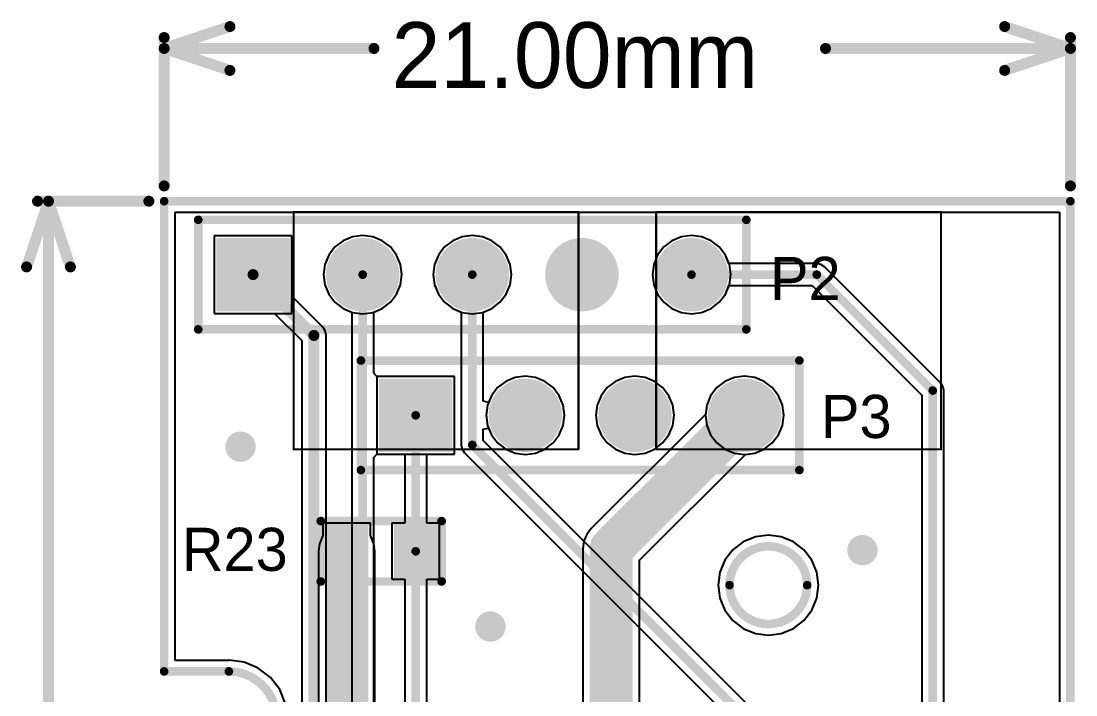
# Model space of a CAD drawing. Extents: x 10.58 to 11.54, y 9.91 to 15.27.
# Drawn here: x 10.578 to 11.54, y 14.652 to 15.266 of the extents above; entities that cross this region are included whole.
import ezdxf

# ---------------------------------------------------------------- set-up
doc = ezdxf.new("R2010")
doc.units = 0
doc.layers.get('0').update_dxf_attribs({"linetype": 'CONTINUOUS'})
for name, color, linetype in [('BOTTOMLAYER', 5, 'CONTINUOUS'), ('BOTTOMSOLDER', 6, 'CONTINUOUS'), ('KEEPOUTLAYER', 6, 'CONTINUOUS'), ('MECHANICAL2', 216, 'CONTINUOUS'), ('MULTILAYER', 9, 'CONTINUOUS'), ('TOPLAYER', 1, 'CONTINUOUS'), ('TOPOVERLAY', 2, 'CONTINUOUS'), ('TOPPASTE', 8, 'CONTINUOUS'), ('TOPSOLDER', 216, 'CONTINUOUS')]:
    doc.layers.add(name, color=color, linetype=linetype)

# ---------------------------------------------------------------- blocks, each defined once
blk = doc.blocks.new('R_0603_15')
at = {"layer": 'TOPLAYER'}
for points in [[(-0.015748, -0.019685), (-0.015748, 0.019685), (-0.047244, -0.019685), (-0.047244, 0.019685)], [(0.047244, -0.019685), (0.047244, 0.019685), (0.015748, -0.019685), (0.015748, 0.019685)]]:
    blk.add_solid(points, dxfattribs=at)
at = {"layer": 'TOPOVERLAY', "const_width": 0.007874}
for points in [[(-0.055118, 0.027559), (-0.055118, -0.027559)], [(0.055118, 0.027559), (-0.055118, 0.027559)], [(0.055118, 0.027559), (0.055118, -0.027559)], [(0.055118, -0.027559), (-0.055118, -0.027559)]]:
    blk.add_lwpolyline(points, dxfattribs=at)
at = {"layer": 'TOPOVERLAY', "const_width": 0.003937}
for points in [[(-0.057087, 0.027559, 1), (-0.05315, 0.027559, 1)], [(-0.057087, 0.027559, 1), (-0.05315, 0.027559, 1)], [(0.05315, 0.027559, 1), (0.057087, 0.027559, 1)], [(0.05315, 0.027559, 1), (0.057087, 0.027559, 1)], [(-0.057087, -0.027559, 1), (-0.05315, -0.027559, 1)], [(-0.057087, -0.027559, 1), (-0.05315, -0.027559, 1)], [(0.05315, -0.027559, 1), (0.057087, -0.027559, 1)], [(0.05315, -0.027559, 1), (0.057087, -0.027559, 1)]]:
    blk.add_lwpolyline(points, format="xyb", close=True, dxfattribs=at)
at = {"layer": 'TOPPASTE'}
for points in [[(-0.015748, -0.019685), (-0.015748, 0.019685), (-0.047244, -0.019685), (-0.047244, 0.019685)], [(0.047244, -0.019685), (0.047244, 0.019685), (0.015748, -0.019685), (0.015748, 0.019685)]]:
    blk.add_solid(points, dxfattribs=at)
at = {"layer": 'TOPSOLDER'}
for points in [[(-0.011748, -0.023685), (-0.011748, 0.023685), (-0.051244, -0.023685), (-0.051244, 0.023685)], [(0.051244, -0.023685), (0.051244, 0.023685), (0.011748, -0.023685), (0.011748, 0.023685)]]:
    blk.add_solid(points, dxfattribs=at)
blk = doc.blocks.new('HDR1X4_39')
at = {"layer": 'BOTTOMLAYER', "const_width": 0.029528}
for points in [[(0.085236, 0, 1), (0.114764, 0, 1)], [(0.185236, 0, 1), (0.214764, 0, 1)], [(0.285236, 0, 1), (0.314764, 0, 1)]]:
    blk.add_lwpolyline(points, format="xyb", close=True, dxfattribs=at)
at = {"layer": 'BOTTOMLAYER'}
blk.add_solid([(-0.029528, -0.029528), (0.029528, -0.029528), (-0.029528, 0.029528), (0.029528, 0.029528)], dxfattribs=at)
at = {"layer": 'BOTTOMSOLDER', "const_width": 0.033528}
for points in [[(0.083236, 0, 1), (0.116764, 0, 1)], [(0.183236, 0, 1), (0.216764, 0, 1)], [(0.283236, 0, 1), (0.316764, 0, 1)]]:
    blk.add_lwpolyline(points, format="xyb", close=True, dxfattribs=at)
at = {"layer": 'BOTTOMSOLDER'}
blk.add_solid([(-0.033528, -0.033528), (0.033528, -0.033528), (-0.033528, 0.033528), (0.033528, 0.033528)], dxfattribs=at)
at = {"layer": 'MULTILAYER', "const_width": 0.029528}
for points in [[(0.085236, 0, 1), (0.114764, 0, 1)], [(0.185236, 0, 1), (0.214764, 0, 1)], [(0.285236, 0, 1), (0.314764, 0, 1)]]:
    blk.add_lwpolyline(points, format="xyb", close=True, dxfattribs=at)
at = {"layer": 'MULTILAYER'}
blk.add_solid([(-0.029528, -0.029528), (0.029528, -0.029528), (-0.029528, 0.029528), (0.029528, 0.029528)], dxfattribs=at)
at = {"layer": 'TOPLAYER', "const_width": 0.029528}
for points in [[(0.085236, 0, 1), (0.114764, 0, 1)], [(0.185236, 0, 1), (0.214764, 0, 1)], [(0.285236, 0, 1), (0.314764, 0, 1)]]:
    blk.add_lwpolyline(points, format="xyb", close=True, dxfattribs=at)
at = {"layer": 'TOPLAYER'}
blk.add_solid([(-0.029528, -0.029528), (0.029528, -0.029528), (-0.029528, 0.029528), (0.029528, 0.029528)], dxfattribs=at)
at = {"layer": 'TOPOVERLAY', "const_width": 0.007874}
for points in [[(-0.05, 0.05), (0.35, 0.05)], [(-0.05, -0.05), (-0.05, 0.05)], [(0.35, -0.05), (0.35, 0.05)], [(-0.05, -0.05), (0.35, -0.05)]]:
    blk.add_lwpolyline(points, dxfattribs=at)
at = {"layer": 'TOPOVERLAY', "const_width": 0.003937}
for points in [[(-0.051969, 0.05, 1), (-0.048031, 0.05, 1)], [(-0.051969, 0.05, 1), (-0.048031, 0.05, 1)], [(0.348031, 0.05, 1), (0.351969, 0.05, 1)], [(0.348031, 0.05, 1), (0.351969, 0.05, 1)], [(-0.051969, -0.05, 1), (-0.048031, -0.05, 1)], [(-0.051969, -0.05, 1), (-0.048031, -0.05, 1)], [(0.348031, -0.05, 1), (0.351969, -0.05, 1)], [(0.348031, -0.05, 1), (0.351969, -0.05, 1)]]:
    blk.add_lwpolyline(points, format="xyb", close=True, dxfattribs=at)
at = {"layer": 'TOPSOLDER', "const_width": 0.033528}
for points in [[(0.083236, 0, 1), (0.116764, 0, 1)], [(0.183236, 0, 1), (0.216764, 0, 1)], [(0.283236, 0, 1), (0.316764, 0, 1)]]:
    blk.add_lwpolyline(points, format="xyb", close=True, dxfattribs=at)
at = {"layer": 'TOPSOLDER'}
blk.add_solid([(-0.033528, -0.033528), (0.033528, -0.033528), (-0.033528, 0.033528), (0.033528, 0.033528)], dxfattribs=at)
blk = doc.blocks.new('HDR1X5_40')
at = {"layer": 'BOTTOMLAYER', "const_width": 0.029528}
for points in [[(0.085236, 0, 1), (0.114764, 0, 1)], [(0.185236, 0, 1), (0.214764, 0, 1)], [(0.285236, 0, 1), (0.314764, 0, 1)], [(0.385236, 0, 1), (0.414764, 0, 1)]]:
    blk.add_lwpolyline(points, format="xyb", close=True, dxfattribs=at)
at = {"layer": 'BOTTOMLAYER'}
blk.add_solid([(-0.029528, -0.029528), (0.029528, -0.029528), (-0.029528, 0.029528), (0.029528, 0.029528)], dxfattribs=at)
at = {"layer": 'BOTTOMSOLDER', "const_width": 0.033528}
for points in [[(0.083236, 0, 1), (0.116764, 0, 1)], [(0.183236, 0, 1), (0.216764, 0, 1)], [(0.283236, 0, 1), (0.316764, 0, 1)], [(0.383236, 0, 1), (0.416764, 0, 1)]]:
    blk.add_lwpolyline(points, format="xyb", close=True, dxfattribs=at)
at = {"layer": 'BOTTOMSOLDER'}
blk.add_solid([(-0.033528, -0.033528), (0.033528, -0.033528), (-0.033528, 0.033528), (0.033528, 0.033528)], dxfattribs=at)
at = {"layer": 'MULTILAYER', "const_width": 0.029528}
for points in [[(0.085236, 0, 1), (0.114764, 0, 1)], [(0.185236, 0, 1), (0.214764, 0, 1)], [(0.285236, 0, 1), (0.314764, 0, 1)], [(0.385236, 0, 1), (0.414764, 0, 1)]]:
    blk.add_lwpolyline(points, format="xyb", close=True, dxfattribs=at)
at = {"layer": 'MULTILAYER'}
blk.add_solid([(-0.029528, -0.029528), (0.029528, -0.029528), (-0.029528, 0.029528), (0.029528, 0.029528)], dxfattribs=at)
at = {"layer": 'TOPLAYER', "const_width": 0.029528}
for points in [[(0.085236, 0, 1), (0.114764, 0, 1)], [(0.185236, 0, 1), (0.214764, 0, 1)], [(0.285236, 0, 1), (0.314764, 0, 1)], [(0.385236, 0, 1), (0.414764, 0, 1)]]:
    blk.add_lwpolyline(points, format="xyb", close=True, dxfattribs=at)
at = {"layer": 'TOPLAYER'}
blk.add_solid([(-0.029528, -0.029528), (0.029528, -0.029528), (-0.029528, 0.029528), (0.029528, 0.029528)], dxfattribs=at)
at = {"layer": 'TOPOVERLAY', "const_width": 0.007874}
for points in [[(-0.05, 0.05), (0.45, 0.05)], [(-0.05, -0.05), (-0.05, 0.05)], [(0.45, -0.05), (0.45, 0.05)], [(-0.05, -0.05), (0.45, -0.05)]]:
    blk.add_lwpolyline(points, dxfattribs=at)
at = {"layer": 'TOPOVERLAY', "const_width": 0.003937}
for points in [[(-0.051969, 0.05, 1), (-0.048031, 0.05, 1)], [(-0.051969, 0.05, 1), (-0.048031, 0.05, 1)], [(0.448032, 0.05, 1), (0.451968, 0.05, 1)], [(0.448032, 0.05, 1), (0.451968, 0.05, 1)], [(-0.051969, -0.05, 1), (-0.048031, -0.05, 1)], [(-0.051969, -0.05, 1), (-0.048031, -0.05, 1)], [(0.448032, -0.05, 1), (0.451968, -0.05, 1)], [(0.448032, -0.05, 1), (0.451968, -0.05, 1)]]:
    blk.add_lwpolyline(points, format="xyb", close=True, dxfattribs=at)
at = {"layer": 'TOPSOLDER', "const_width": 0.033528}
for points in [[(0.083236, 0, 1), (0.116764, 0, 1)], [(0.183236, 0, 1), (0.216764, 0, 1)], [(0.283236, 0, 1), (0.316764, 0, 1)], [(0.383236, 0, 1), (0.416764, 0, 1)]]:
    blk.add_lwpolyline(points, format="xyb", close=True, dxfattribs=at)
at = {"layer": 'TOPSOLDER'}
blk.add_solid([(-0.033528, -0.033528), (0.033528, -0.033528), (-0.033528, 0.033528), (0.033528, 0.033528)], dxfattribs=at)

msp = doc.modelspace()

# ---------------------------------------------------------------- linework, layer by layer
at = {"layer": 'BOTTOMLAYER'}
for p, q in [((10.718394, 14.683002), (10.718394, 15.092065)), ((10.718394, 15.092065), (11.525096, 15.092065)), ((11.525096, 15.092065), (11.525096, 13.430105)), ((10.824892, 15.070534), (10.754026, 15.070534)), ((10.754026, 15.070534), (10.754026, 14.999668)), ((10.824892, 15.015393), (10.824892, 15.070534)), ((10.880209, 15.069622), (10.871589, 15.066051)), ((10.889459, 15.070839), (10.880209, 15.069622)), ((10.898709, 15.069622), (10.889459, 15.070839)), ((10.907328, 15.066051), (10.898709, 15.069622)), ((10.980209, 15.069622), (10.971589, 15.066051)), ((10.989459, 15.070839), (10.980209, 15.069622)), ((10.998709, 15.069622), (10.989459, 15.070839)), ((11.007328, 15.066051), (10.998709, 15.069622)), ((11.180209, 15.069622), (11.171589, 15.066051)), ((11.189459, 15.070839), (11.180209, 15.069622)), ((11.198709, 15.069622), (11.189459, 15.070839)), ((11.207328, 15.066051), (11.198709, 15.069622)), ((10.864188, 15.060372), (10.858508, 15.05297)), ((10.871589, 15.066051), (10.864188, 15.060372)), ((10.91473, 15.060372), (10.907328, 15.066051)), ((10.920409, 15.05297), (10.91473, 15.060372)), ((10.964188, 15.060372), (10.958508, 15.05297)), ((10.971589, 15.066051), (10.964188, 15.060372)), ((11.01473, 15.060372), (11.007328, 15.066051)), ((11.020409, 15.05297), (11.01473, 15.060372)), ((11.164188, 15.060372), (11.158508, 15.05297)), ((11.171589, 15.066051), (11.164188, 15.060372)), ((11.21473, 15.060372), (11.207328, 15.066051)), ((11.220409, 15.05297), (11.21473, 15.060372)), ((10.858508, 15.05297), (10.854938, 15.044351)), ((10.92398, 15.044351), (10.920409, 15.05297)), ((10.958508, 15.05297), (10.954938, 15.044351)), ((11.02398, 15.044351), (11.020409, 15.05297)), ((11.158508, 15.05297), (11.154938, 15.044351)), ((11.22398, 15.044351), (11.220409, 15.05297)), ((10.854938, 15.044351), (10.85372, 15.035101)), ((10.925197, 15.035101), (10.92398, 15.044351)), ((10.954938, 15.044351), (10.95372, 15.035101)), ((11.025198, 15.035101), (11.02398, 15.044351)), ((11.154938, 15.044351), (11.15372, 15.035101)), ((11.225198, 15.035101), (11.22398, 15.044351)), ((10.85372, 15.035101), (10.854938, 15.025851)), ((10.92398, 15.025851), (10.925197, 15.035101)), ((10.95372, 15.035101), (10.954938, 15.025851)), ((11.02398, 15.025851), (11.025198, 15.035101)), ((11.15372, 15.035101), (11.154938, 15.025851)), ((11.22398, 15.025851), (11.225198, 15.035101)), ((10.854938, 15.025851), (10.858508, 15.017231)), ((10.920409, 15.017231), (10.92398, 15.025851)), ((10.954938, 15.025851), (10.958508, 15.017231)), ((11.020409, 15.017231), (11.02398, 15.025851)), ((11.154938, 15.025851), (11.158508, 15.017231)), ((11.220409, 15.017231), (11.22398, 15.025851)), ((10.852835, 14.987449), (10.824892, 15.015393)), ((10.858508, 15.017231), (10.864188, 15.00983)), ((10.91473, 15.00983), (10.920409, 15.017231)), ((10.958508, 15.017231), (10.964188, 15.00983)), ((11.01473, 15.00983), (11.020409, 15.017231)), ((11.158508, 15.017231), (11.164188, 15.00983)), ((11.21473, 15.00983), (11.220409, 15.017231)), ((10.864188, 15.00983), (10.871589, 15.00415)), ((10.871589, 15.00415), (10.879423, 15.000905)), ((10.899494, 15.000905), (10.907328, 15.00415)), ((10.907328, 15.00415), (10.91473, 15.00983)), ((10.964188, 15.00983), (10.971589, 15.00415)), ((10.971589, 15.00415), (10.980209, 15.00058)), ((10.998709, 15.00058), (11.007328, 15.00415)), ((11.007328, 15.00415), (11.01473, 15.00983)), ((11.164188, 15.00983), (11.171589, 15.00415)), ((11.171589, 15.00415), (11.180209, 15.00058)), ((11.198709, 15.00058), (11.207328, 15.00415)), ((11.207328, 15.00415), (11.21473, 15.00983)), ((10.754026, 14.999668), (10.809167, 14.999668)), ((10.809167, 14.999668), (10.833854, 14.974981)), ((10.879423, 15.000905), (10.879423, 13.992286)), ((10.899494, 14.945065), (10.899494, 15.000905)), ((10.980209, 15.00058), (10.989459, 14.999362)), ((10.989459, 14.999362), (10.998709, 15.00058)), ((11.180209, 15.00058), (11.189459, 14.999362)), ((11.189459, 14.999362), (11.198709, 15.00058)), ((10.85428, 14.985287), (10.852835, 14.987449)), ((10.852835, 14.987449), (10.852835, 14.987449)), ((10.855246, 14.983842), (10.85428, 14.985287)), ((10.856092, 14.979586), (10.855246, 14.983842)), ((10.833854, 14.974981), (10.833854, 13.489896)), ((10.856092, 13.494502), (10.856092, 14.979586)), ((10.902426, 14.942134), (10.899494, 14.945065)), ((10.90303, 14.942134), (10.902426, 14.942134)), ((10.973292, 14.942134), (10.90303, 14.942134)), ((10.90303, 14.942134), (10.90303, 14.942134)), ((10.90303, 14.942134), (10.90303, 14.942134)), ((10.973292, 14.871268), (10.973292, 14.942134)), ((11.019989, 14.937651), (11.012588, 14.931972)), ((11.028609, 14.941221), (11.019989, 14.937651)), ((11.037859, 14.942439), (11.028609, 14.941221)), ((11.047109, 14.941221), (11.037859, 14.942439)), ((11.055728, 14.937651), (11.047109, 14.941221)), ((11.06313, 14.931972), (11.055728, 14.937651)), ((11.119989, 14.937651), (11.112588, 14.931972)), ((11.128609, 14.941221), (11.119989, 14.937651)), ((11.137859, 14.942439), (11.128609, 14.941221)), ((11.147109, 14.941221), (11.137859, 14.942439)), ((11.155728, 14.937651), (11.147109, 14.941221)), ((11.16313, 14.931972), (11.155728, 14.937651)), ((11.219989, 14.937651), (11.212588, 14.931972)), ((11.228609, 14.941221), (11.219989, 14.937651)), ((11.237859, 14.942439), (11.228609, 14.941221)), ((11.247109, 14.941221), (11.237859, 14.942439)), ((11.255728, 14.937651), (11.247109, 14.941221)), ((11.26313, 14.931972), (11.255728, 14.937651)), ((11.012588, 14.931972), (11.006908, 14.92457)), ((11.068809, 14.92457), (11.06313, 14.931972)), ((11.112588, 14.931972), (11.106908, 14.92457)), ((11.168809, 14.92457), (11.16313, 14.931972)), ((11.212588, 14.931972), (11.206908, 14.92457)), ((11.268809, 14.92457), (11.26313, 14.931972)), ((11.003338, 14.91595), (11.00212, 14.906701)), ((11.006908, 14.92457), (11.003338, 14.91595)), ((11.07238, 14.91595), (11.068809, 14.92457)), ((11.073597, 14.906701), (11.07238, 14.91595)), ((11.103338, 14.91595), (11.10212, 14.906701)), ((11.106908, 14.92457), (11.103338, 14.91595)), ((11.17238, 14.91595), (11.168809, 14.92457)), ((11.173597, 14.906701), (11.17238, 14.91595)), ((11.203338, 14.91595), (11.202236, 14.90758)), ((11.206908, 14.92457), (11.203338, 14.91595)), ((11.27238, 14.91595), (11.268809, 14.92457)), ((11.273597, 14.906701), (11.27238, 14.91595)), ((11.00212, 14.906701), (11.003338, 14.897451)), ((11.07238, 14.897451), (11.073597, 14.906701)), ((11.202236, 14.90758), (11.097981, 14.803326)), ((11.10212, 14.906701), (11.103338, 14.897451)), ((11.17238, 14.897451), (11.173597, 14.906701)), ((11.27238, 14.897451), (11.273597, 14.906701)), ((11.003338, 14.897451), (11.006908, 14.888831)), ((11.068809, 14.888831), (11.07238, 14.897451)), ((11.103338, 14.897451), (11.106908, 14.888831)), ((11.168809, 14.888831), (11.17238, 14.897451)), ((11.268809, 14.888831), (11.27238, 14.897451)), ((11.006908, 14.888831), (11.012588, 14.881429)), ((11.06313, 14.881429), (11.068809, 14.888831)), ((11.106908, 14.888831), (11.112588, 14.881429)), ((11.16313, 14.881429), (11.168809, 14.888831)), ((11.26313, 14.881429), (11.268809, 14.888831)), ((11.012588, 14.881429), (11.019989, 14.87575)), ((11.055728, 14.87575), (11.06313, 14.881429)), ((11.112588, 14.881429), (11.119989, 14.87575)), ((11.155728, 14.87575), (11.16313, 14.881429)), ((11.255728, 14.87575), (11.26313, 14.881429)), ((10.899494, 14.868336), (10.902426, 14.871268)), ((10.899494, 13.992286), (10.899494, 14.868336)), ((10.902426, 14.871268), (10.90303, 14.871268)), ((10.90303, 14.871268), (10.90303, 14.871268)), ((10.90303, 14.871268), (10.90303, 14.871268)), ((10.90303, 14.871268), (10.973292, 14.871268)), ((11.019989, 14.87575), (11.028609, 14.87218)), ((11.028609, 14.87218), (11.037859, 14.870962)), ((11.037859, 14.870962), (11.047109, 14.87218)), ((11.047109, 14.87218), (11.055728, 14.87575)), ((11.119989, 14.87575), (11.128609, 14.87218)), ((11.128609, 14.87218), (11.137859, 14.870962)), ((11.137859, 14.870962), (11.147109, 14.87218)), ((11.142044, 14.774383), (11.238739, 14.871078)), ((11.147109, 14.87218), (11.155728, 14.87575)), ((11.238739, 14.871078), (11.247109, 14.87218)), ((11.247109, 14.87218), (11.255728, 14.87575)), ((11.097981, 14.803326), (11.093879, 14.79798)), ((11.091301, 14.791755), (11.090421, 14.785075)), ((11.09259, 14.794868), (11.091301, 14.791755)), ((11.093879, 14.79798), (11.09259, 14.794868)), ((11.236707, 14.791255), (11.227249, 14.783998)), ((11.247721, 14.795817), (11.236707, 14.791255)), ((11.25954, 14.797373), (11.247721, 14.795817)), ((11.27136, 14.795817), (11.25954, 14.797373)), ((11.282373, 14.791255), (11.27136, 14.795817)), ((11.291831, 14.783998), (11.282373, 14.791255)), ((11.090421, 14.785075), (11.090421, 13.479266)), ((11.227249, 14.783998), (11.219992, 14.77454)), ((11.299088, 14.77454), (11.291831, 14.783998)), ((11.142044, 13.505077), (11.142044, 14.774383)), ((11.219992, 14.77454), (11.21543, 14.763526)), ((11.30365, 14.763526), (11.299088, 14.77454)), ((11.21543, 14.763526), (11.213874, 14.751707)), ((11.305207, 14.751707), (11.30365, 14.763526)), ((11.213874, 14.751707), (11.21543, 14.739887)), ((11.30365, 14.739887), (11.305207, 14.751707)), ((11.21543, 14.739887), (11.219992, 14.728874)), ((11.299088, 14.728874), (11.30365, 14.739887)), ((11.219992, 14.728874), (11.227249, 14.719416)), ((11.291831, 14.719416), (11.299088, 14.728874)), ((11.227249, 14.719416), (11.236707, 14.712158)), ((11.282373, 14.712158), (11.291831, 14.719416)), ((11.236707, 14.712158), (11.247721, 14.707596)), ((11.247721, 14.707596), (11.25954, 14.70604)), ((11.25954, 14.70604), (11.27136, 14.707596)), ((11.27136, 14.707596), (11.282373, 14.712158)), ((10.767414, 14.683002), (10.718394, 14.683002)), ((10.781289, 14.681441), (10.767414, 14.683268)), ((10.767414, 14.683268), (10.767414, 14.683002)), ((10.794218, 14.676085), (10.781289, 14.681441)), ((10.805321, 14.667566), (10.794218, 14.676085)), ((10.81384, 14.656463), (10.805321, 14.667566)), ((10.819195, 14.643534), (10.81384, 14.656463))]:
    msp.add_line(p, q, dxfattribs=at)
for points, const_width in [([(10.789459, 15.035101), (10.844973, 14.979586)], 0.01), ([(10.889459, 13.980051), (10.889459, 15.035101)], 0.007874), ([(10.844973, 13.489896), (10.844973, 14.979586)], 0.01), ([(11.116233, 14.785075), (11.237859, 14.906701)], 0.03937), ([(11.116233, 13.479266), (11.116233, 14.785075)], 0.03937)]:
    msp.add_lwpolyline(points, dxfattribs=dict(at, const_width=const_width))
for points, const_width in [([(10.786959, 15.035101, 1), (10.791959, 15.035101, 1)], 0.005), ([(10.88749, 15.035101, 1), (10.891427, 15.035101, 1)], 0.003937), ([(10.842473, 14.979586, 1), (10.847473, 14.979586, 1)], 0.005), ([(10.842473, 14.979586, 1), (10.847473, 14.979586, 1)], 0.005), ([(11.228016, 14.906701, 1), (11.247701, 14.906701, 1)], 0.019685), ([(10.773123, 14.878085, 1), (10.782965, 14.878085, 1)], 0.009843), ([(11.10639, 14.785075, 1), (11.126075, 14.785075, 1)], 0.019685), ([(11.10639, 14.785075, 1), (11.126075, 14.785075, 1)], 0.019685), ([(11.340445, 14.783597, 1), (11.350288, 14.783597, 1)], 0.009843), ([(11.001075, 14.713912, 1), (11.010918, 14.713912, 1)], 0.009843)]:
    msp.add_lwpolyline(points, format="xyb", close=True, dxfattribs=dict(at, const_width=const_width))
at = {"layer": 'BOTTOMSOLDER', "const_width": 0.013843}
for points in [[(10.771123, 14.878085, 1), (10.784965, 14.878085, 1)], [(11.338446, 14.783597, 1), (11.352288, 14.783597, 1)], [(10.999075, 14.713912, 1), (11.012918, 14.713912, 1)]]:
    msp.add_lwpolyline(points, format="xyb", close=True, dxfattribs=at)
at = {"layer": 'KEEPOUTLAYER'}
for points, const_width in [([(10.708359, 15.241471), (10.768359, 15.261471)], 0.01), ([(11.475131, 15.261471), (11.535131, 15.241471)], 0.01), ([(10.708359, 15.116038), (10.708359, 15.251471)], 0.01), ([(11.535131, 15.116038), (11.535131, 15.251471)], 0.01), ([(10.708359, 15.241471), (10.899806, 15.241471)], 0.01), ([(10.708359, 15.241471), (10.768359, 15.221471)], 0.01), ([(11.311683, 15.241471), (11.535131, 15.241471)], 0.01), ([(11.475131, 15.221471), (11.535131, 15.241471)], 0.01), ([(10.582847, 15.042101), (10.602847, 15.102101)], 0.01), ([(10.592847, 15.102101), (10.694422, 15.102101)], 0.01), ([(10.602847, 12.93514), (10.602847, 15.102101)], 0.01), ([(10.602847, 15.102101), (10.622847, 15.042101)], 0.01), ([(10.708359, 15.102101), (11.535131, 15.102101)], 0.007874), ([(10.708359, 14.672966), (10.708359, 15.102101)], 0.007874), ([(11.535131, 12.641469), (11.535131, 15.102101)], 0.007874), ([(10.708359, 14.672966), (10.767414, 14.672966)], 0.007874)]:
    msp.add_lwpolyline(points, dxfattribs=dict(at, const_width=const_width))
for points, const_width in [([(10.765859, 15.261471, 1), (10.770859, 15.261471, 1)], 0.005), ([(11.472631, 15.261471, 1), (11.477631, 15.261471, 1)], 0.005), ([(10.705859, 15.251471, 1), (10.710859, 15.251471, 1)], 0.005), ([(11.532631, 15.251471, 1), (11.537631, 15.251471, 1)], 0.005), ([(10.705859, 15.241471, 1), (10.710859, 15.241471, 1)], 0.005), ([(10.705859, 15.241471, 1), (10.710859, 15.241471, 1)], 0.005), ([(10.705859, 15.241471, 1), (10.710859, 15.241471, 1)], 0.005), ([(10.897306, 15.241471, 1), (10.902306, 15.241471, 1)], 0.005), ([(11.309183, 15.241471, 1), (11.314183, 15.241471, 1)], 0.005), ([(11.532631, 15.241471, 1), (11.537631, 15.241471, 1)], 0.005), ([(11.532631, 15.241471, 1), (11.537631, 15.241471, 1)], 0.005), ([(11.532631, 15.241471, 1), (11.537631, 15.241471, 1)], 0.005), ([(10.765859, 15.221471, 1), (10.770859, 15.221471, 1)], 0.005), ([(11.472631, 15.221471, 1), (11.477631, 15.221471, 1)], 0.005), ([(10.705859, 15.116038, 1), (10.710859, 15.116038, 1)], 0.005), ([(11.532631, 15.116038, 1), (11.537631, 15.116038, 1)], 0.005), ([(10.590347, 15.102101, 1), (10.595347, 15.102101, 1)], 0.005), ([(10.600347, 15.102101, 1), (10.605347, 15.102101, 1)], 0.005), ([(10.600347, 15.102101, 1), (10.605347, 15.102101, 1)], 0.005), ([(10.600347, 15.102101, 1), (10.605347, 15.102101, 1)], 0.005), ([(10.691922, 15.102101, 1), (10.696922, 15.102101, 1)], 0.005), ([(10.70639, 15.102101, 1), (10.710327, 15.102101, 1)], 0.003937), ([(10.70639, 15.102101, 1), (10.710327, 15.102101, 1)], 0.003937), ([(11.533162, 15.102101, 1), (11.537099, 15.102101, 1)], 0.003937), ([(11.533162, 15.102101, 1), (11.537099, 15.102101, 1)], 0.003937), ([(10.580347, 15.042101, 1), (10.585347, 15.042101, 1)], 0.005), ([(10.620347, 15.042101, 1), (10.625347, 15.042101, 1)], 0.005), ([(11.294973, 14.751707, 1), (11.224107, 14.751707, 1)], 0.007874), ([(11.222139, 14.751707, 1), (11.226076, 14.751707, 1)], 0.003937), ([(11.293005, 14.751707, 1), (11.296942, 14.751707, 1)], 0.003937), ([(10.70639, 14.672966, 1), (10.710327, 14.672966, 1)], 0.003937), ([(10.70639, 14.672966, 1), (10.710327, 14.672966, 1)], 0.003937), ([(10.765446, 14.672966, 1), (10.769383, 14.672966, 1)], 0.003937), ([(10.765446, 14.672966, 1), (10.769383, 14.672966, 1)], 0.003937)]:
    msp.add_lwpolyline(points, format="xyb", close=True, dxfattribs=dict(at, const_width=const_width))
at = {"layer": 'KEEPOUTLAYER', "const_width": 0.007874}
msp.add_lwpolyline([(10.767414, 14.672966, -1), (10.767414, 14.586352)], format="xyb", dxfattribs=at)
at = {"layer": 'MECHANICAL2', "const_width": 0.001969}
for points in [[(10.826469, 15.092258), (11.086312, 15.092258)], [(10.826469, 14.875723), (10.826469, 15.092258)], [(11.086312, 14.875723), (11.086312, 15.092258)], [(11.157178, 14.875723), (11.157178, 15.092258)], [(11.157178, 15.092258), (11.417021, 15.092258)], [(11.417021, 14.875723), (11.417021, 15.092258)], [(10.826469, 14.875723), (11.086312, 14.875723)], [(11.157178, 14.875723), (11.417021, 14.875723)]]:
    msp.add_lwpolyline(points, dxfattribs=at)
at = {"layer": 'MECHANICAL2', "const_width": 0.000984}
for points in [[(10.825977, 15.092258, 1), (10.826961, 15.092258, 1)], [(10.825977, 15.092258, 1), (10.826961, 15.092258, 1)], [(11.08582, 15.092258, 1), (11.086804, 15.092258, 1)], [(11.08582, 15.092258, 1), (11.086804, 15.092258, 1)], [(11.156686, 15.092258, 1), (11.15767, 15.092258, 1)], [(11.156686, 15.092258, 1), (11.15767, 15.092258, 1)], [(11.416529, 15.092258, 1), (11.417513, 15.092258, 1)], [(11.416529, 15.092258, 1), (11.417513, 15.092258, 1)], [(10.825977, 14.875723, 1), (10.826961, 14.875723, 1)], [(10.825977, 14.875723, 1), (10.826961, 14.875723, 1)], [(11.08582, 14.875723, 1), (11.086804, 14.875723, 1)], [(11.08582, 14.875723, 1), (11.086804, 14.875723, 1)], [(11.156686, 14.875723, 1), (11.15767, 14.875723, 1)], [(11.156686, 14.875723, 1), (11.15767, 14.875723, 1)], [(11.416529, 14.875723, 1), (11.417513, 14.875723, 1)], [(11.416529, 14.875723, 1), (11.417513, 14.875723, 1)]]:
    msp.add_lwpolyline(points, format="xyb", close=True, dxfattribs=at)
at = {"layer": 'MULTILAYER', "const_width": 0.009843}
for points in [[(10.773123, 14.878085, 1), (10.782965, 14.878085, 1)], [(11.340445, 14.783597, 1), (11.350288, 14.783597, 1)], [(11.001075, 14.713912, 1), (11.010918, 14.713912, 1)]]:
    msp.add_lwpolyline(points, format="xyb", close=True, dxfattribs=at)
at = {"layer": 'TOPLAYER'}
for p, q in [((10.718394, 14.683002), (10.718394, 15.092065)), ((10.718394, 15.092065), (11.525096, 15.092065)), ((11.525096, 15.092065), (11.525096, 13.467506)), ((10.824892, 15.070534), (10.754026, 15.070534)), ((10.754026, 15.070534), (10.754026, 14.999668)), ((10.824892, 14.999668), (10.824892, 15.070534)), ((10.880209, 15.069622), (10.871589, 15.066051)), ((10.889459, 15.070839), (10.880209, 15.069622)), ((10.898709, 15.069622), (10.889459, 15.070839)), ((10.907328, 15.066051), (10.898709, 15.069622)), ((10.980209, 15.069622), (10.971589, 15.066051)), ((10.989459, 15.070839), (10.980209, 15.069622)), ((10.998709, 15.069622), (10.989459, 15.070839)), ((11.007328, 15.066051), (10.998709, 15.069622)), ((11.180209, 15.069622), (11.171589, 15.066051)), ((11.189459, 15.070839), (11.180209, 15.069622)), ((11.198709, 15.069622), (11.189459, 15.070839)), ((11.207328, 15.066051), (11.198709, 15.069622)), ((10.864188, 15.060372), (10.858508, 15.05297)), ((10.871589, 15.066051), (10.864188, 15.060372)), ((10.91473, 15.060372), (10.907328, 15.066051)), ((10.920409, 15.05297), (10.91473, 15.060372)), ((10.964188, 15.060372), (10.958508, 15.05297)), ((10.971589, 15.066051), (10.964188, 15.060372)), ((11.01473, 15.060372), (11.007328, 15.066051)), ((11.020409, 15.05297), (11.01473, 15.060372)), ((11.164188, 15.060372), (11.158508, 15.05297)), ((11.171589, 15.066051), (11.164188, 15.060372)), ((11.21473, 15.060372), (11.207328, 15.066051)), ((11.220409, 15.05297), (11.21473, 15.060372)), ((10.858508, 15.05297), (10.854938, 15.044351)), ((10.92398, 15.044351), (10.920409, 15.05297)), ((10.958508, 15.05297), (10.954938, 15.044351)), ((11.02398, 15.044351), (11.020409, 15.05297)), ((11.158508, 15.05297), (11.154938, 15.044351)), ((11.223654, 15.045136), (11.220409, 15.05297)), ((10.854938, 15.044351), (10.85372, 15.035101)), ((10.925197, 15.035101), (10.92398, 15.044351)), ((10.954938, 15.044351), (10.95372, 15.035101)), ((11.025198, 15.035101), (11.02398, 15.044351)), ((11.154938, 15.044351), (11.15372, 15.035101)), ((11.303705, 15.045136), (11.223654, 15.045136)), ((11.307546, 15.044372), (11.303705, 15.045136)), ((11.310801, 15.042197), (11.307546, 15.044372)), ((11.416636, 14.936362), (11.310801, 15.042197)), ((10.85372, 15.035101), (10.854938, 15.025851)), ((10.92398, 15.025851), (10.925197, 15.035101)), ((10.95372, 15.035101), (10.954938, 15.025851)), ((11.02398, 15.025851), (11.025198, 15.035101)), ((11.15372, 15.035101), (11.154938, 15.025851)), ((10.854938, 15.025851), (10.858508, 15.017231)), ((10.920409, 15.017231), (10.92398, 15.025851)), ((10.954938, 15.025851), (10.958508, 15.017231)), ((11.020409, 15.017231), (11.02398, 15.025851)), ((11.154938, 15.025851), (11.158508, 15.017231)), ((11.220409, 15.017231), (11.223654, 15.025065)), ((11.223654, 15.025065), (11.299549, 15.025065)), ((11.299549, 15.025065), (11.399505, 14.925109)), ((10.858508, 15.017231), (10.864188, 15.00983)), ((10.91473, 15.00983), (10.920409, 15.017231)), ((10.958508, 15.017231), (10.964188, 15.00983)), ((11.01473, 15.00983), (11.020409, 15.017231)), ((11.158508, 15.017231), (11.164188, 15.00983)), ((11.21473, 15.00983), (11.220409, 15.017231)), ((10.864188, 15.00983), (10.871589, 15.00415)), ((10.871589, 15.00415), (10.880209, 15.00058)), ((10.898709, 15.00058), (10.907328, 15.00415)), ((10.907328, 15.00415), (10.91473, 15.00983)), ((10.964188, 15.00983), (10.971589, 15.00415)), ((10.971589, 15.00415), (10.979423, 15.000905)), ((10.999494, 15.000905), (11.007328, 15.00415)), ((11.007328, 15.00415), (11.01473, 15.00983)), ((11.164188, 15.00983), (11.171589, 15.00415)), ((11.171589, 15.00415), (11.180209, 15.00058)), ((11.198709, 15.00058), (11.207328, 15.00415)), ((11.207328, 15.00415), (11.21473, 15.00983)), ((10.754026, 14.999668), (10.824892, 14.999668)), ((10.880209, 15.00058), (10.889459, 14.999362)), ((10.889459, 14.999362), (10.898709, 15.00058)), ((10.979423, 15.000905), (10.979423, 14.879662)), ((10.999494, 14.919485), (10.999494, 15.000905)), ((11.180209, 15.00058), (11.189459, 14.999362)), ((11.189459, 14.999362), (11.198709, 15.00058)), ((10.973292, 14.942134), (10.902426, 14.942134)), ((10.902426, 14.942134), (10.902426, 14.871268)), ((10.973292, 14.871268), (10.973292, 14.942134)), ((11.019989, 14.937651), (11.012588, 14.931972)), ((11.028609, 14.941221), (11.019989, 14.937651)), ((11.037859, 14.942439), (11.028609, 14.941221)), ((11.047109, 14.941221), (11.037859, 14.942439)), ((11.055728, 14.937651), (11.047109, 14.941221)), ((11.06313, 14.931972), (11.055728, 14.937651)), ((11.119989, 14.937651), (11.112588, 14.931972)), ((11.128609, 14.941221), (11.119989, 14.937651)), ((11.137859, 14.942439), (11.128609, 14.941221)), ((11.147109, 14.941221), (11.137859, 14.942439)), ((11.155728, 14.937651), (11.147109, 14.941221)), ((11.16313, 14.931972), (11.155728, 14.937651)), ((11.219989, 14.937651), (11.212588, 14.931972)), ((11.228609, 14.941221), (11.219989, 14.937651)), ((11.237859, 14.942439), (11.228609, 14.941221)), ((11.247109, 14.941221), (11.237859, 14.942439)), ((11.255728, 14.937651), (11.247109, 14.941221)), ((11.26313, 14.931972), (11.255728, 14.937651)), ((11.418811, 14.933106), (11.416636, 14.936362)), ((11.012588, 14.931972), (11.006908, 14.92457)), ((11.068809, 14.92457), (11.06313, 14.931972)), ((11.112588, 14.931972), (11.106908, 14.92457)), ((11.168809, 14.92457), (11.16313, 14.931972)), ((11.212588, 14.931972), (11.206908, 14.92457)), ((11.268809, 14.92457), (11.26313, 14.931972)), ((11.399505, 14.925109), (11.399505, 13.568856)), ((11.418938, 14.932469), (11.418811, 14.933106)), ((11.419575, 14.929266), (11.418938, 14.932469)), ((11.419575, 13.564699), (11.419575, 14.929266)), ((11.004398, 14.91851), (10.999494, 14.919485)), ((11.006908, 14.92457), (11.004398, 14.91851)), ((11.07238, 14.91595), (11.068809, 14.92457)), ((11.073597, 14.906701), (11.07238, 14.91595)), ((11.103338, 14.91595), (11.10212, 14.906701)), ((11.106908, 14.92457), (11.103338, 14.91595)), ((11.17238, 14.91595), (11.168809, 14.92457)), ((11.173597, 14.906701), (11.17238, 14.91595)), ((11.203338, 14.91595), (11.20212, 14.906701)), ((11.206908, 14.92457), (11.203338, 14.91595)), ((11.27238, 14.91595), (11.268809, 14.92457)), ((11.273597, 14.906701), (11.27238, 14.91595)), ((11.07238, 14.897451), (11.073597, 14.906701)), ((11.10212, 14.906701), (11.103338, 14.897451)), ((11.17238, 14.897451), (11.173597, 14.906701)), ((11.20212, 14.906701), (11.203338, 14.897451)), ((11.27238, 14.897451), (11.273597, 14.906701)), ((11.068809, 14.888831), (11.07238, 14.897451)), ((11.103338, 14.897451), (11.106908, 14.888831)), ((11.168809, 14.888831), (11.17238, 14.897451)), ((11.203338, 14.897451), (11.206908, 14.888831)), ((11.268809, 14.888831), (11.27238, 14.897451)), ((10.999494, 14.893916), (11.004398, 14.894891)), ((10.999494, 14.883819), (10.999494, 14.893916)), ((11.004398, 14.894891), (11.006908, 14.888831)), ((11.006908, 14.888831), (11.012588, 14.881429)), ((11.06313, 14.881429), (11.068809, 14.888831)), ((11.106908, 14.888831), (11.112588, 14.881429)), ((11.16313, 14.881429), (11.168809, 14.888831)), ((11.206908, 14.888831), (11.212588, 14.881429)), ((11.26313, 14.881429), (11.268809, 14.888831)), ((10.979423, 14.879662), (10.979423, 14.879662)), ((10.979423, 14.879662), (10.979423, 14.879662)), ((10.979423, 14.879662), (10.980187, 14.875822)), ((11.342247, 14.541066), (10.999494, 14.883819)), ((11.012588, 14.881429), (11.019989, 14.87575)), ((11.055728, 14.87575), (11.06313, 14.881429)), ((11.112588, 14.881429), (11.119989, 14.87575)), ((11.155728, 14.87575), (11.16313, 14.881429)), ((11.212588, 14.881429), (11.219989, 14.87575)), ((11.255728, 14.87575), (11.26313, 14.881429)), ((10.902426, 14.871268), (10.92782, 14.871268)), ((10.92782, 14.871268), (10.92782, 14.808191)), ((10.94789, 14.808191), (10.94789, 14.871268)), ((10.94789, 14.871268), (10.973292, 14.871268)), ((10.980187, 14.875822), (10.982363, 14.872566)), ((10.982363, 14.872566), (11.325116, 14.529813)), ((11.019989, 14.87575), (11.028609, 14.87218)), ((11.028609, 14.87218), (11.037859, 14.870962)), ((11.037859, 14.870962), (11.047109, 14.87218)), ((11.047109, 14.87218), (11.055728, 14.87575)), ((11.119989, 14.87575), (11.128609, 14.87218)), ((11.128609, 14.87218), (11.137859, 14.870962)), ((11.137859, 14.870962), (11.147109, 14.87218)), ((11.147109, 14.87218), (11.155728, 14.87575)), ((11.219989, 14.87575), (11.228609, 14.87218)), ((11.228609, 14.87218), (11.237859, 14.870962)), ((11.237859, 14.870962), (11.247109, 14.87218)), ((11.247109, 14.87218), (11.255728, 14.87575)), ((10.873185, 14.808191), (10.853209, 14.808191)), ((10.853209, 14.808191), (10.853209, 14.796418)), ((10.874863, 14.808412), (10.873185, 14.808191)), ((10.87654, 14.808191), (10.874863, 14.808412)), ((10.896516, 14.808191), (10.87654, 14.808191)), ((10.896516, 14.796418), (10.896516, 14.808191)), ((10.92782, 14.808191), (10.916201, 14.808191)), ((10.916201, 14.808191), (10.916201, 14.75701)), ((10.959508, 14.808191), (10.94789, 14.808191)), ((10.959508, 14.75701), (10.959508, 14.808191)), ((10.85251, 14.795506), (10.849931, 14.789281)), ((10.853209, 14.796418), (10.85251, 14.795506)), ((10.897216, 14.795506), (10.896516, 14.796418)), ((10.899795, 14.789281), (10.897216, 14.795506)), ((11.236707, 14.791255), (11.227249, 14.783998)), ((11.247721, 14.795817), (11.236707, 14.791255)), ((11.25954, 14.797373), (11.247721, 14.795817)), ((11.27136, 14.795817), (11.25954, 14.797373)), ((11.282373, 14.791255), (11.27136, 14.795817)), ((11.291831, 14.783998), (11.282373, 14.791255)), ((10.849931, 14.789281), (10.849051, 14.782601)), ((10.849051, 14.782601), (10.849051, 14.543469)), ((10.900674, 14.782601), (10.899795, 14.789281)), ((10.900674, 14.532778), (10.900674, 14.782601)), ((11.227249, 14.783998), (11.219992, 14.77454)), ((11.299088, 14.77454), (11.291831, 14.783998)), ((11.219992, 14.77454), (11.21543, 14.763526)), ((11.30365, 14.763526), (11.299088, 14.77454)), ((11.21543, 14.763526), (11.213874, 14.751707)), ((11.305207, 14.751707), (11.30365, 14.763526)), ((10.916201, 14.75701), (10.92782, 14.75701)), ((10.92782, 14.75701), (10.92782, 14.097014)), ((10.94789, 14.101171), (10.94789, 14.75701)), ((10.94789, 14.75701), (10.959508, 14.75701)), ((11.213874, 14.751707), (11.21543, 14.739887)), ((11.30365, 14.739887), (11.305207, 14.751707)), ((11.21543, 14.739887), (11.219992, 14.728874)), ((11.299088, 14.728874), (11.30365, 14.739887)), ((11.219992, 14.728874), (11.227249, 14.719416)), ((11.291831, 14.719416), (11.299088, 14.728874)), ((11.227249, 14.719416), (11.236707, 14.712158)), ((11.282373, 14.712158), (11.291831, 14.719416)), ((11.236707, 14.712158), (11.247721, 14.707596)), ((11.247721, 14.707596), (11.25954, 14.70604)), ((11.25954, 14.70604), (11.27136, 14.707596)), ((11.27136, 14.707596), (11.282373, 14.712158)), ((10.767414, 14.683002), (10.718394, 14.683002)), ((10.781289, 14.681441), (10.767414, 14.683268)), ((10.767414, 14.683268), (10.767414, 14.683002)), ((10.794218, 14.676085), (10.781289, 14.681441)), ((10.805321, 14.667566), (10.794218, 14.676085)), ((10.81384, 14.656463), (10.805321, 14.667566)), ((10.819195, 14.643534), (10.81384, 14.656463))]:
    msp.add_line(p, q, dxfattribs=at)
for points, const_width in [([(10.98749, 15.035101, 1), (10.991427, 15.035101, 1)], 0.003937), ([(11.18749, 15.035101, 1), (11.191427, 15.035101, 1)], 0.003937), ([(11.301737, 15.035101, 1), (11.305674, 15.035101, 1)], 0.003937), ([(11.301737, 15.035101, 1), (11.305674, 15.035101, 1)], 0.003937), ([(11.407571, 14.929266, 1), (11.411508, 14.929266, 1)], 0.003937), ([(11.407571, 14.929266, 1), (11.411508, 14.929266, 1)], 0.003937), ([(10.935886, 14.906697, 1), (10.939823, 14.906697, 1)], 0.003937), ([(10.935886, 14.906697, 1), (10.939823, 14.906697, 1)], 0.003937), ([(10.93589, 14.906701, 1), (10.939827, 14.906701, 1)], 0.003937), ([(10.773123, 14.878085, 1), (10.782965, 14.878085, 1)], 0.009843), ([(10.98749, 14.879662, 1), (10.991427, 14.879662, 1)], 0.003937), ([(10.98749, 14.879662, 1), (10.991427, 14.879662, 1)], 0.003937), ([(10.86502, 14.782601, 1), (10.884705, 14.782601, 1)], 0.019685), ([(11.340445, 14.783597, 1), (11.350288, 14.783597, 1)], 0.009843), ([(10.935886, 14.782601, 1), (10.939823, 14.782601, 1)], 0.003937), ([(10.935886, 14.782601, 1), (10.939823, 14.782601, 1)], 0.003937), ([(11.001075, 14.713912, 1), (11.010918, 14.713912, 1)], 0.009843)]:
    msp.add_lwpolyline(points, format="xyb", close=True, dxfattribs=dict(at, const_width=const_width))
for points, const_width in [([(10.989459, 14.879662), (10.989459, 15.035101)], 0.007874), ([(11.189459, 15.035101), (11.303705, 15.035101)], 0.007874), ([(11.303705, 15.035101), (11.40954, 14.929266)], 0.007874), ([(11.40954, 13.564699), (11.40954, 14.929266)], 0.007874), ([(10.937855, 14.906697), (10.937859, 14.906701)], 0.007874), ([(10.937855, 14.782601), (10.937855, 14.906697)], 0.007874), ([(10.989459, 14.879662), (11.335151, 14.53397)], 0.007874), ([(10.874863, 14.532778), (10.874863, 14.782601)], 0.03937), ([(10.937855, 14.097014), (10.937855, 14.782601)], 0.007874)]:
    msp.add_lwpolyline(points, dxfattribs=dict(at, const_width=const_width))
at = {"layer": 'TOPSOLDER', "const_width": 0.013843}
for points in [[(10.771123, 14.878085, 1), (10.784965, 14.878085, 1)], [(11.338446, 14.783597, 1), (11.352288, 14.783597, 1)], [(10.999075, 14.713912, 1), (11.012918, 14.713912, 1)]]:
    msp.add_lwpolyline(points, format="xyb", close=True, dxfattribs=at)

# ---------------------------------------------------------------- block references
for name, p, rotation in [('HDR1X5_40', (10.789459, 15.035101), 360), ('HDR1X4_39', (10.937859, 14.906701), 360), ('R_0603_15', (10.906359, 14.782601), 180)]:
    msp.add_blockref(name, p, dxfattribs=dict(rotation=rotation))

# ---------------------------------------------------------------- texts
at = {"layer": 'KEEPOUTLAYER'}
msp.add_text('21.00mm', height=0.06, dxfattribs=at).set_placement((10.915806, 15.20548))
at = {"layer": 'TOPOVERLAY'}
for s, p in [('P2', (11.261115, 15.011943)), ('P3', (11.307571, 14.885959)), ('R23', (10.7245, 14.764699))]:
    msp.add_text(s, height=0.03937, dxfattribs=at).set_placement(p)

doc.saveas('drawing.dxf')
